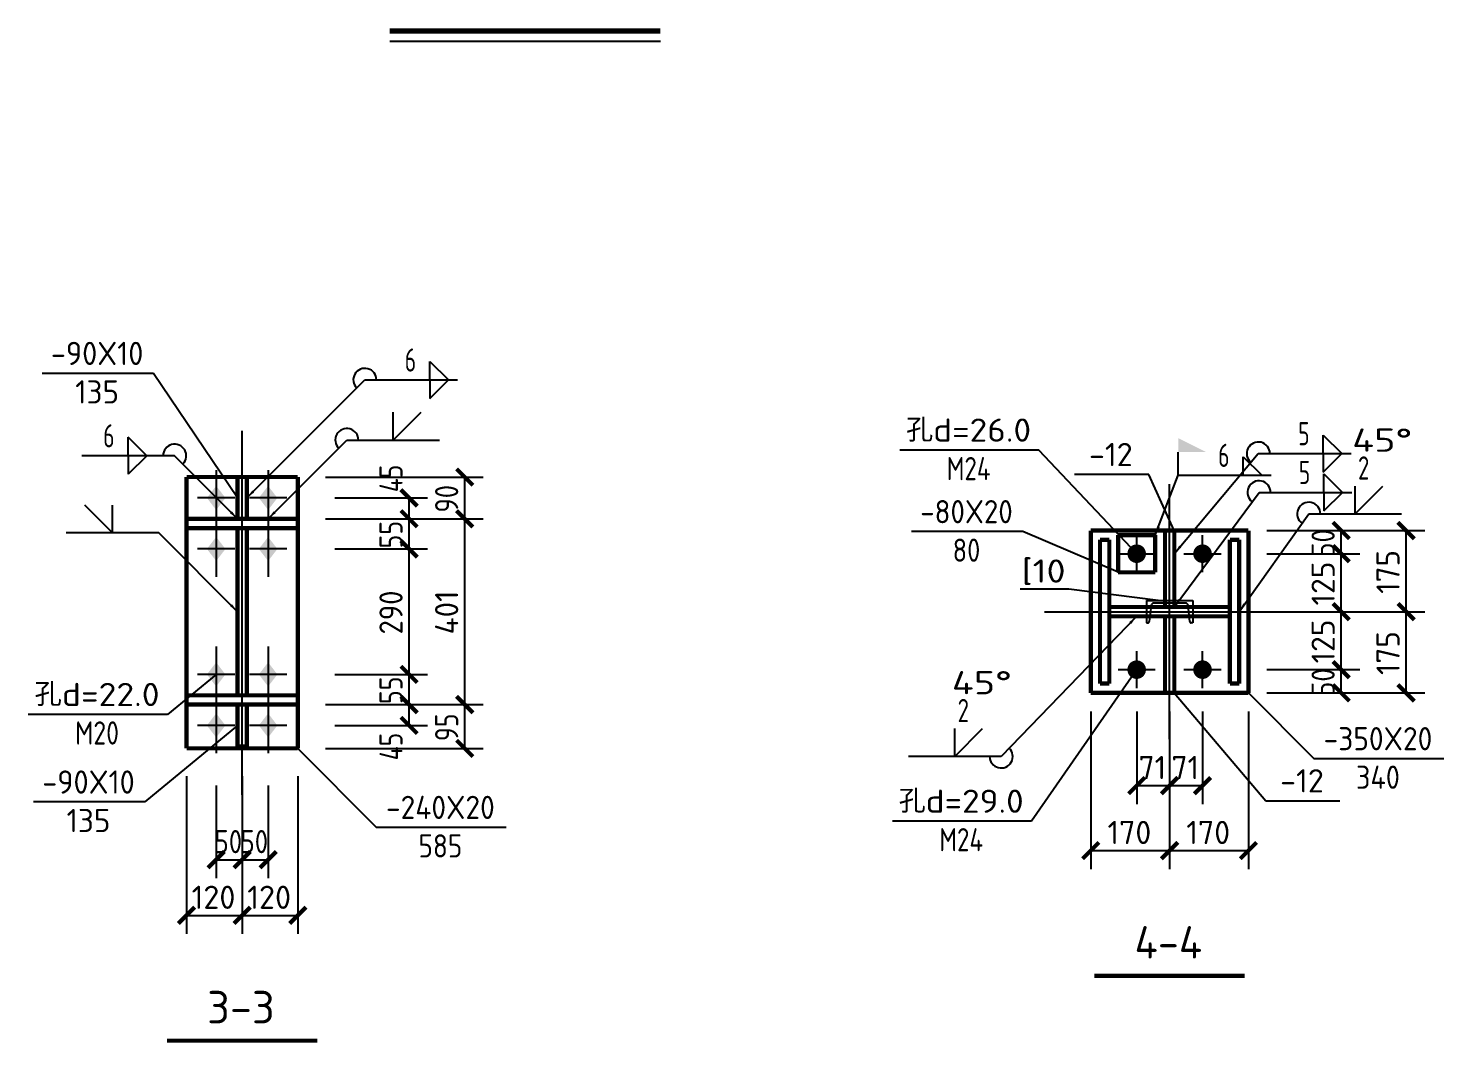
# Model space of a CAD drawing. Extents: x -17471 to 313636, y -71590 to 757901.
# Drawn here: x 219930 to 239006, y 642214 to 655883 of the extents above; entities that cross this region are included whole.
import ezdxf
from ezdxf.enums import TextEntityAlignment as Align

# ---------------------------------------------------------------- set-up
doc = ezdxf.new("R2010")
doc.units = 0
doc.header["$LTSCALE"] = 1000
doc.header["$MEASUREMENT"] = 0
doc.linetypes.add('4', pattern=[5, 1.5, -1, 1.5, -1])
doc.linetypes.add('6', pattern=[8.75, 5, -1.25, 1.25, -1.25])
for name, color, linetype in [('10', 7, 'Continuous'), ('20', 2, 'Continuous'), ('DIM_SYMB', 3, 'Continuous'), ('字符串标注', 253, 'Continuous'), ('尺寸标注', 253, 'Continuous'), ('焊缝标注', 253, 'Continuous'), ('螺栓孔标注', 253, 'Continuous'), ('钢板标注', 253, 'Continuous')]:
    doc.layers.add(name, color=color, linetype=linetype)
doc.styles.add('TSSD_REIN', font='Tssdeng.shx', dxfattribs={"width": 0.7, "bigfont": 'hztxt.shx'})

msp = doc.modelspace()

# ---------------------------------------------------------------- linework, layer by layer
at = {"layer": '10', "color": 7, "linetype": '6'}
msp.add_line((222811.9, 645554.3), (222811.9, 650460.6), dxfattribs=at)
at = {"layer": '10', "color": 253}
for p, q in [((222461.9, 649929.3), (222461.9, 649179.3)), ((223161.9, 649929.3), (223161.9, 649179.3)), ((222711.9, 649554.3), (222211.9, 649554.3)), ((223411.9, 649554.3), (222911.9, 649554.3)), ((222461.9, 649241.8), (222461.9, 648491.8)), ((223161.9, 649241.8), (223161.9, 648491.8)), ((222711.9, 648866.8), (222211.9, 648866.8)), ((223411.9, 648866.8), (222911.9, 648866.8)), ((222461.9, 647551.2), (222461.9, 646801.2)), ((223161.9, 647551.2), (223161.9, 646801.2)), ((222711.9, 647176.2), (222211.9, 647176.2)), ((223411.9, 647176.2), (222911.9, 647176.2)), ((222461.9, 646863.7), (222461.9, 646113.7)), ((223161.9, 646863.7), (223161.9, 646113.7)), ((222711.9, 646488.7), (222211.9, 646488.7)), ((223411.9, 646488.7), (222911.9, 646488.7))]:
    msp.add_line(p, q, dxfattribs=at)
at = {"layer": '10'}
for p, q in [((235311.9, 646302.8), (235311.9, 649740.3)), ((234868.1, 648552.8), (234868.1, 649052.8)), ((235755.6, 648552.8), (235755.6, 649052.8)), ((234618.1, 648802.8), (235118.1, 648802.8)), ((235505.6, 648802.8), (236005.6, 648802.8)), ((233624.4, 648021.5), (236999.4, 648021.5)), ((234868.1, 646990.3), (234868.1, 647490.3)), ((235755.6, 646990.3), (235755.6, 647490.3)), ((234618.1, 647240.3), (235118.1, 647240.3)), ((235505.6, 647240.3), (236005.6, 647240.3))]:
    msp.add_line(p, q, dxfattribs=at)
at = {"layer": '10', "color": 1, "linetype": '4'}
for p, q in [((234999.4, 648171.5), (234999.4, 647871.5)), ((234999.4, 648171.5), (235624.4, 648171.5)), ((235062.6, 648105.4), (235037.5, 647888)), ((235524.8, 648138.4), (235099, 648138.4)), ((235586.3, 647888), (235561.2, 648105.4)), ((235624.4, 648171.5), (235624.4, 647871.5)), ((234999.4, 647871.5), (235022.6, 647871.5)), ((235624.4, 647871.5), (235601.2, 647871.5))]:
    msp.add_line(p, q, dxfattribs=at)
at = {"layer": '10', "color": 3, "const_width": 56.2}
for points in [[(223561.9, 649273.1), (222061.9, 649273.1)], [(222061.9, 649273.1), (222061.9, 649148.1)], [(222061.9, 649148.1), (223561.9, 649148.1)], [(222749.4, 646895), (222749.4, 649148.1)], [(222874.4, 646895), (222874.4, 649148.1)], [(223561.9, 649148.1), (223561.9, 649273.1)], [(234499.4, 648990.3), (234374.4, 648990.3)], [(234374.4, 648990.3), (234374.4, 647052.8)], [(234499.4, 647052.8), (234499.4, 648990.3)], [(236249.4, 648990.3), (236124.4, 648990.3)], [(236124.4, 648990.3), (236124.4, 647052.8)], [(236249.4, 647052.8), (236249.4, 648990.3)], [(234499.4, 648084), (236124.4, 648084)], [(234499.4, 647959), (236124.4, 647959)], [(234374.4, 647052.8), (234499.4, 647052.8)], [(236124.4, 647052.8), (236249.4, 647052.8)], [(223561.9, 646895), (222061.9, 646895)], [(222061.9, 646895), (222061.9, 646770)], [(223561.9, 646770), (223561.9, 646895)], [(222061.9, 646770), (223561.9, 646770)]]:
    msp.add_lwpolyline(points, dxfattribs=at)
at = {"layer": '10', "const_width": 125}
for points in [[(234930.6, 648802.8, 1), (234805.6, 648802.8, 1), (234930.6, 648802.8, 1)], [(235818.1, 648802.8, 1), (235693.1, 648802.8, 1), (235818.1, 648802.8, 1)], [(234930.6, 647240.3, 1), (234805.6, 647240.3, 1), (234930.6, 647240.3, 1)], [(235818.1, 647240.3, 1), (235693.1, 647240.3, 1), (235818.1, 647240.3, 1)]]:
    msp.add_lwpolyline(points, format="xyb", dxfattribs=at)
at = {"layer": '10', "const_width": 56.2}
for points in [[(234299.4, 643115.3), (236324.4, 643115.3)], [(221799.4, 642241.8), (223824.4, 642241.8)]]:
    msp.add_lwpolyline(points, dxfattribs=at)
at = {"layer": '10'}
for centre, radius, start, end in [((235101.3, 648099.2), 39.3, 93.4084, 170.88102), ((235522.5, 648099.2), 39.3, 9.11901, 86.5916), ((235023.5, 647885.7), 14.2, 266.23474, 9.47566), ((235600.2, 647885.7), 14.2, 170.52434, 273.76527)]:
    msp.add_arc(centre, radius, start, end, dxfattribs=at)
for points in [[(222461.9, 649716.8), (222336.9, 649554.3), (222586.9, 649554.3), (222461.9, 649391.8)], [(223161.9, 649716.8), (223036.9, 649554.3), (223286.9, 649554.3), (223161.9, 649391.8)], [(222461.9, 649029.3), (222336.9, 648866.8), (222586.9, 648866.8), (222461.9, 648704.3)], [(223161.9, 649029.3), (223036.9, 648866.8), (223286.9, 648866.8), (223161.9, 648704.3)], [(222461.9, 647338.7), (222336.9, 647176.2), (222586.9, 647176.2), (222461.9, 647013.7)], [(223161.9, 647338.7), (223036.9, 647176.2), (223286.9, 647176.2), (223161.9, 647013.7)], [(222461.9, 646651.2), (222336.9, 646488.7), (222586.9, 646488.7), (222461.9, 646326.2)], [(223161.9, 646651.2), (223036.9, 646488.7), (223286.9, 646488.7), (223161.9, 646326.2)]]:
    msp.add_solid(points, dxfattribs=at)
at = {"layer": '20', "const_width": 56.2}
for points in [[(223561.9, 649835.6), (222061.9, 649835.6)], [(222061.9, 649835.6), (222061.9, 646179.3)], [(222874.4, 649835.6), (222749.4, 649835.6)], [(222749.4, 649835.6), (222749.4, 649273.1)], [(222874.4, 649273.1), (222874.4, 649835.6)], [(223561.9, 646179.3), (223561.9, 649835.6)], [(222749.4, 649273.1), (222874.4, 649273.1)], [(236374.4, 649115.3), (234249.4, 649115.3)], [(234249.4, 649115.3), (234249.4, 646927.8)], [(235118.1, 649052.8), (234618.1, 649052.8)], [(234618.1, 649052.8), (234618.1, 648552.8)], [(235118.1, 648552.8), (235118.1, 649052.8)], [(235374.4, 649115.3), (235249.4, 649115.3)], [(235249.4, 649115.3), (235249.4, 648084)], [(235374.4, 648084), (235374.4, 649115.3)], [(236374.4, 646927.8), (236374.4, 649115.3)], [(234618.1, 648552.8), (235118.1, 648552.8)], [(235249.4, 648084), (235374.4, 648084)], [(235374.4, 647959), (235249.4, 647959)], [(235249.4, 647959), (235249.4, 646927.8)], [(235374.4, 646927.8), (235374.4, 647959)], [(234249.4, 646927.8), (236374.4, 646927.8)], [(235249.4, 646927.8), (235374.4, 646927.8)], [(222749.4, 646770), (222874.4, 646770)], [(222749.4, 646207.5), (222749.4, 646770)], [(222874.4, 646770), (222874.4, 646207.5)], [(222061.9, 646179.3), (223561.9, 646179.3)], [(222874.4, 646207.5), (222749.4, 646207.5)]]:
    msp.add_lwpolyline(points, dxfattribs=at)
at = {"layer": 'DIM_SYMB', "const_width": 70}
msp.add_lwpolyline([(224800.3, 655847.6), (228448.3, 655847.6)], dxfattribs=at)
at = {"layer": 'DIM_SYMB'}
msp.add_lwpolyline([(224800.3, 655707.6), (228448.3, 655707.6)], dxfattribs=at)
at = {"layer": '字符串标注'}
for p, q in [((233953.5, 648325.4), (233297.2, 648325.4)), ((235155.6, 648171.5), (233953.5, 648325.4))]:
    msp.add_line(p, q, dxfattribs=at)
at = {"layer": '字符串标注', "const_width": 12.5}
msp.add_lwpolyline([(235161.9, 648171.5, 1), (235149.4, 648171.5, 1), (235161.9, 648171.5, 1)], format="xyb", dxfattribs=at)
at = {"layer": '尺寸标注'}
for p, q in [((223936.9, 649835.6), (226061.9, 649835.6)), ((225811.9, 649273.1), (225811.9, 649835.6)), ((224061.9, 649554.3), (225311.9, 649554.3)), ((225061.9, 649273.1), (225061.9, 649554.3)), ((223936.9, 649273.1), (226061.9, 649273.1)), ((223936.9, 649273.1), (226061.9, 649273.1)), ((224061.9, 649273.1), (225311.9, 649273.1)), ((224061.9, 649273.1), (225311.9, 649273.1)), ((225061.9, 648866.8), (225061.9, 649273.1)), ((225811.9, 646770), (225811.9, 649273.1)), ((236624.4, 649115.3), (237874.4, 649115.3)), ((236624.4, 649115.3), (238749.4, 649115.3)), ((237624.4, 648802.8), (237624.4, 649115.3)), ((238499.4, 648021.5), (238499.4, 649115.3)), ((224061.9, 648866.8), (225311.9, 648866.8)), ((224061.9, 648866.8), (225311.9, 648866.8)), ((225061.9, 647176.2), (225061.9, 648866.8)), ((236624.4, 648802.8), (237874.4, 648802.8)), ((236624.4, 648802.8), (237874.4, 648802.8)), ((237624.4, 648021.5), (237624.4, 648802.8)), ((236624.4, 648021.5), (237874.4, 648021.5)), ((236624.4, 648021.5), (237874.4, 648021.5)), ((236624.4, 648021.5), (238749.4, 648021.5)), ((236624.4, 648021.5), (238749.4, 648021.5)), ((237624.4, 647240.3), (237624.4, 648021.5)), ((238499.4, 646927.8), (238499.4, 648021.5)), ((224061.9, 647176.2), (225311.9, 647176.2)), ((224061.9, 647176.2), (225311.9, 647176.2)), ((225061.9, 646770), (225061.9, 647176.2)), ((236624.4, 647240.3), (237874.4, 647240.3)), ((236624.4, 647240.3), (237874.4, 647240.3)), ((237624.4, 646927.8), (237624.4, 647240.3)), ((236624.4, 646927.8), (237874.4, 646927.8)), ((236624.4, 646927.8), (238749.4, 646927.8)), ((223936.9, 646770), (226061.9, 646770)), ((223936.9, 646770), (226061.9, 646770)), ((224061.9, 646770), (225311.9, 646770)), ((224061.9, 646770), (225311.9, 646770)), ((225061.9, 646488.7), (225061.9, 646770)), ((225811.9, 646179.3), (225811.9, 646770)), ((234249.4, 646677.8), (234249.4, 644552.8)), ((234868.1, 646677.8), (234868.1, 645427.8)), ((235311.9, 646677.8), (235311.9, 645427.8)), ((235311.9, 646677.8), (235311.9, 645427.8)), ((235311.9, 646677.8), (235311.9, 644552.8)), ((235311.9, 646677.8), (235311.9, 644552.8)), ((235755.6, 646677.8), (235755.6, 645427.8)), ((236374.4, 646677.8), (236374.4, 644552.8)), ((224061.9, 646488.7), (225311.9, 646488.7)), ((223936.9, 646179.3), (226061.9, 646179.3)), ((222061.9, 645804.3), (222061.9, 643679.3)), ((222811.9, 645804.3), (222811.9, 643679.3)), ((222811.9, 645804.3), (222811.9, 643679.3)), ((223561.9, 645804.3), (223561.9, 643679.3)), ((222461.9, 645679.3), (222461.9, 644429.3)), ((222811.9, 645679.3), (222811.9, 644429.3)), ((222811.9, 645679.3), (222811.9, 644429.3)), ((223161.9, 645679.3), (223161.9, 644429.3)), ((234868.1, 645677.8), (235311.9, 645677.8)), ((235311.9, 645677.8), (235755.6, 645677.8)), ((234249.4, 644802.8), (235311.9, 644802.8)), ((235311.9, 644802.8), (236374.4, 644802.8)), ((222461.9, 644679.3), (222811.9, 644679.3)), ((222811.9, 644679.3), (223161.9, 644679.3)), ((222061.9, 643929.3), (222811.9, 643929.3)), ((222811.9, 643929.3), (223561.9, 643929.3))]:
    msp.add_line(p, q, dxfattribs=at)
at = {"layer": '尺寸标注', "const_width": 56.2}
for points in [[(225701.4, 649946.1), (225922.4, 649725.1)], [(224951.4, 649664.8), (225172.4, 649443.9)], [(224951.4, 649383.6), (225172.4, 649162.6)], [(224951.4, 649383.6), (225172.4, 649162.6)], [(225701.4, 649383.6), (225922.4, 649162.6)], [(225701.4, 649383.6), (225922.4, 649162.6)], [(237513.9, 649225.8), (237734.9, 649004.8)], [(238388.9, 649225.8), (238609.9, 649004.8)], [(224951.4, 648977.3), (225172.4, 648756.4)], [(224951.4, 648977.3), (225172.4, 648756.4)], [(237513.9, 648913.3), (237734.9, 648692.3)], [(237513.9, 648913.3), (237734.9, 648692.3)], [(237513.9, 648132), (237734.9, 647911.1)], [(237513.9, 648132), (237734.9, 647911.1)], [(238388.9, 648132), (238609.9, 647911.1)], [(238388.9, 648132), (238609.9, 647911.1)], [(224951.4, 647286.7), (225172.4, 647065.7)], [(224951.4, 647286.7), (225172.4, 647065.7)], [(237513.9, 647350.8), (237734.9, 647129.8)], [(237513.9, 647350.8), (237734.9, 647129.8)], [(237513.9, 647038.3), (237734.9, 646817.3)], [(238388.9, 647038.3), (238609.9, 646817.3)], [(224951.4, 646880.5), (225172.4, 646659.5)], [(224951.4, 646880.5), (225172.4, 646659.5)], [(225701.4, 646880.5), (225922.4, 646659.5)], [(225701.4, 646880.5), (225922.4, 646659.5)], [(224951.4, 646599.2), (225172.4, 646378.2)], [(225701.4, 646289.8), (225922.4, 646068.9)], [(234757.7, 645567.3), (234978.6, 645788.3)], [(235201.4, 645567.3), (235422.4, 645788.3)], [(235201.4, 645567.3), (235422.4, 645788.3)], [(235645.2, 645567.3), (235866.1, 645788.3)], [(222351.4, 644568.9), (222572.4, 644789.8)], [(222701.4, 644568.9), (222922.4, 644789.8)], [(222701.4, 644568.9), (222922.4, 644789.8)], [(223051.4, 644568.9), (223272.4, 644789.8)], [(234138.9, 644692.3), (234359.9, 644913.3)], [(235201.4, 644692.3), (235422.4, 644913.3)], [(235201.4, 644692.3), (235422.4, 644913.3)], [(236263.9, 644692.3), (236484.9, 644913.3)], [(221951.4, 643818.9), (222172.4, 644039.8)], [(222701.4, 643818.9), (222922.4, 644039.8)], [(222701.4, 643818.9), (222922.4, 644039.8)], [(223451.4, 643818.9), (223672.4, 644039.8)]]:
    msp.add_lwpolyline(points, dxfattribs=at)
at = {"layer": '焊缝标注'}
for p, q in [((225341, 651394.7), (225591, 651144.7)), ((225341, 651144.7), (225341, 651394.7)), ((222874.4, 649554.3), (224466, 651144.7)), ((224466, 651144.7), (225716, 651144.7)), ((225341, 650894.7), (225591, 651144.7)), ((225341, 651144.7), (225341, 650894.7)), ((224848, 650333.3), (224848, 650708.3)), ((224848, 650333.3), (225223, 650708.3)), ((221526.9, 650122.6), (221276.9, 650372.6)), ((221276.9, 650122.6), (221276.9, 650372.6)), ((223161.9, 649273.1), (224223, 650333.3)), ((224223, 650333.3), (225473, 650333.3)), ((237382.5, 650401.7), (237632.5, 650151.7)), ((237382.5, 650151.7), (237382.5, 650401.7)), ((221901.9, 650122.6), (220651.9, 650122.6)), ((221526.9, 650122.6), (221276.9, 649872.6)), ((221276.9, 650122.6), (221276.9, 649872.6)), ((222749.4, 649273.1), (221901.9, 650122.6)), ((235374.4, 648802.8), (236507.5, 650151.7)), ((235428.6, 649859.7), (235428.6, 650172.2)), ((236507.5, 650151.7), (237757.5, 650151.7)), ((237382.5, 649901.7), (237632.5, 650151.7)), ((237382.5, 650151.7), (237382.5, 649901.7)), ((236303.6, 650109.7), (236553.6, 649859.7)), ((236303.6, 649859.7), (236303.6, 650109.7)), ((235118.1, 649052.8), (235428.6, 649859.7)), ((235428.6, 649859.7), (236678.6, 649859.7)), ((237391.7, 649879.1), (237641.7, 649629.1)), ((237391.7, 649629.1), (237391.7, 649879.1)), ((235374.4, 648084), (236516.7, 649629.1)), ((236516.7, 649629.1), (237766.7, 649629.1)), ((237391.7, 649379.1), (237641.7, 649629.1)), ((237391.7, 649629.1), (237391.7, 649379.1)), ((237812.8, 649340), (237812.8, 649715)), ((237812.8, 649340), (238187.8, 649715)), ((221065, 649083.5), (220690, 649458.5)), ((221065, 649083.5), (221065, 649458.5)), ((236249.4, 648021.5), (237187.8, 649340)), ((237187.8, 649340), (238437.8, 649340)), ((221690, 649083.5), (220440, 649083.5)), ((222749.4, 648021.5), (221690, 649083.5)), ((234868.1, 647959), (233042, 646071.1)), ((232417, 646071.1), (232417, 646446.1)), ((232417, 646071.1), (232792, 646446.1)), ((233042, 646071.1), (231792, 646071.1))]:
    msp.add_line(p, q, dxfattribs=at)
for centre, start, end in [((224466, 651144.7), 0, 224.97719), ((224223, 650333.3), 0, 224.97719), ((236507.5, 650151.7), 0, 229.9683), ((221901.9, 650122.6), 314.93158, 180.00001), ((236516.7, 649629.1), 0, 233.52325), ((237187.8, 649340), 0, 234.55765), ((233042, 646071.1), 179.99999, 45.95382)]:
    msp.add_arc(centre, 156.2, start, end, dxfattribs=at)
for points in [[(235428.6, 650172.2), (235803.6, 650172.2), (235428.6, 650359.7)], [(222874.4, 649554.3), (222976.1, 649629.4), (222949.6, 649656)], [(222749.4, 649273.1), (222674.4, 649374.8), (222647.8, 649348.3)], [(223161.9, 649273.1), (223263.6, 649348.2), (223237.1, 649374.7)], [(235118.1, 649052.8), (235180.5, 649162.7), (235145.5, 649176.2)], [(235374.4, 648802.8), (235469.1, 648886.4), (235440.4, 648910.6)], [(222749.4, 648021.5), (222674.4, 648123.3), (222647.8, 648096.8)], [(235374.4, 648084), (235463.8, 648173.4), (235433.6, 648195.7)], [(236249.4, 648021.5), (236337.1, 648112.5), (236306.6, 648134.2)], [(234868.1, 647959), (234767.8, 647882.2), (234794.7, 647856.2)]]:
    msp.add_solid(points, dxfattribs=at)
at = {"layer": '螺栓孔标注'}
for p, q in [((233551.2, 650199.8), (231676.2, 650199.8)), ((234868.1, 648802.8), (233551.2, 650199.8)), ((222461.9, 647176.2), (221804.8, 646637.2)), ((234868.1, 647240.3), (233451.5, 645199.1)), ((221804.8, 646637.2), (219929.8, 646637.2)), ((233451.5, 645199.1), (231576.5, 645199.1))]:
    msp.add_line(p, q, dxfattribs=at)
at = {"layer": '螺栓孔标注', "const_width": 12.5}
for points in [[(234874.4, 648802.8, 1), (234861.9, 648802.8, 1), (234874.4, 648802.8, 1)], [(234874.4, 647240.3, 1), (234861.9, 647240.3, 1), (234874.4, 647240.3, 1)], [(222468.1, 647176.2, 1), (222455.6, 647176.2, 1), (222468.1, 647176.2, 1)]]:
    msp.add_lwpolyline(points, format="xyb", dxfattribs=at)
at = {"layer": '钢板标注'}
for p, q in [((221618.2, 651233.2), (220118.2, 651233.2)), ((222749.4, 649554.3), (221618.2, 651233.2)), ((235030.6, 649870.9), (234030.6, 649870.9)), ((235374.4, 649115.3), (235030.6, 649870.9)), ((233334.9, 649100.4), (231834.9, 649100.4)), ((234618.1, 648552.8), (233334.9, 649100.4)), ((235374.4, 646927.8), (236606.7, 645474.2)), ((236374.4, 646927.8), (237255.8, 646041.4)), ((222749.4, 646488.7), (221502, 645457.4)), ((223561.9, 646179.3), (224619.6, 645115.7)), ((237255.8, 646041.4), (239005.8, 646041.4)), ((221502, 645457.4), (220002, 645457.4)), ((236606.7, 645474.2), (237606.7, 645474.2)), ((224619.6, 645115.7), (226369.6, 645115.7))]:
    msp.add_line(p, q, dxfattribs=at)
at = {"layer": '钢板标注', "const_width": 12.5}
for points in [[(222755.6, 649554.3, 1), (222743.1, 649554.3, 1), (222755.6, 649554.3, 1)], [(235380.6, 649115.3, 1), (235368.1, 649115.3, 1), (235380.6, 649115.3, 1)], [(234624.4, 648552.8, 1), (234611.9, 648552.8, 1), (234624.4, 648552.8, 1)], [(235380.6, 646927.8, 1), (235368.1, 646927.8, 1), (235380.6, 646927.8, 1)], [(236380.6, 646927.8, 1), (236368.1, 646927.8, 1), (236380.6, 646927.8, 1)], [(222755.6, 646488.7, 1), (222743.1, 646488.7, 1), (222755.6, 646488.7, 1)], [(223568.1, 646179.3, 1), (223555.6, 646179.3, 1), (223568.1, 646179.3, 1)]]:
    msp.add_lwpolyline(points, format="xyb", dxfattribs=at)

# ---------------------------------------------------------------- texts
at = {"layer": '10', "style": 'TSSD_REIN'}
for s, width, p, p2 in [('4-4', 0.887776, (234839.4, 643347.2), (235750.6, 643347.2)), ('3-3', 0.902572, (222339.4, 642473.7), (223250.6, 642473.7))]:
    msp.add_text(s, height=437.5, dxfattribs=dict(at, width=width)).set_placement(p, p2, align=Align.FIT)
at = {"layer": '字符串标注', "style": 'TSSD_REIN', "width": 0.910001}
msp.add_text('[10', height=312.5, dxfattribs=at).set_placement((233319.1, 648412.9), (233909.7, 648412.9), align=Align.FIT)
at = {"layer": '尺寸标注', "style": 'TSSD_REIN'}
for s, width, p, p2 in [('45', 0.91, (224974.4, 649630.9), (224974.4, 650002.8)), ('90', 0.91, (225724.4, 649357.5), (225724.4, 649729.3)), ('55', 0.91, (224974.4, 648873.1), (224974.4, 649245)), ('50', 0.91, (237536.9, 648762.2), (237536.9, 649134)), ('175', 0.91, (238411.9, 648262.2), (238411.9, 648852.8)), ('125', 0.91, (237536.9, 648105.9), (237536.9, 648696.5)), ('290', 0.91, (224974.4, 647715.3), (224974.4, 648305.9)), ('401', 1.002857, (225724.4, 647715.3), (225724.4, 648305.9)), ('125', 0.91, (237536.9, 647324.7), (237536.9, 647915.3)), ('175', 0.91, (238411.9, 647168.4), (238411.9, 647759)), ('55', 0.91, (224974.4, 646776.2), (224974.4, 647148.1)), ('50', 0.91, (237536.9, 646887.2), (237536.9, 647259)), ('95', 0.91, (225724.4, 646277.8), (225724.4, 646649.7)), ('45', 0.91, (224974.4, 646018.4), (224974.4, 646390.3))]:
    msp.add_text(s, height=312.5, rotation=90, dxfattribs=dict(at, width=width)).set_placement(p, p2, align=Align.FIT)
for s, width, p, p2 in [('71', 1.066899, (234893.1, 645765.3), (235265, 645765.3)), ('71', 1.066888, (235336.9, 645765.3), (235708.8, 645765.3)), ('170', 0.910001, (234474.4, 644890.3), (235065, 644890.3)), ('170', 0.910001, (235536.9, 644890.3), (236127.5, 644890.3)), ('50', 0.910002, (222440, 644766.8), (222811.9, 644766.8)), ('50', 0.909993, (222790, 644766.8), (223161.9, 644766.8)), ('120', 0.909998, (222130.6, 644016.8), (222721.3, 644016.8)), ('120', 0.910001, (222880.6, 644016.8), (223471.3, 644016.8))]:
    msp.add_text(s, height=312.5, dxfattribs=dict(at, width=width)).set_placement(p, p2, align=Align.FIT)
at = {"layer": '焊缝标注', "style": 'TSSD_REIN'}
for s, width, p, p2 in [('6', 0.980005, (225003.5, 651257.2), (225156.6, 651257.2)), ('6', 0.980005, (220939.4, 650235.1), (221092.5, 650235.1)), ('5', 0.909982, (237045, 650264.2), (237198.1, 650264.2)), ('45°', 1.530456, (237772.2, 650177.5), (238581.6, 650177.5)), ('6', 0.980005, (235966.1, 649972.2), (236119.2, 649972.2)), ('2', 0.910005, (237850.3, 649802.5), (238003.5, 649802.5)), ('5', 0.910005, (237054.2, 649741.6), (237207.3, 649741.6)), ('45°', 1.530449, (232376.4, 646908.6), (233185.8, 646908.6)), ('2', 0.909982, (232454.5, 646533.6), (232607.6, 646533.6))]:
    msp.add_text(s, height=312.5, dxfattribs=dict(at, width=width)).set_placement(p, p2, align=Align.FIT)
at = {"layer": '螺栓孔标注', "style": 'TSSD_REIN'}
for s, width, p, p2 in [('孔d=26.0', 1.038075, (231760.6, 650312.3), (233444.9, 650312.3)), ('M24', 0.832882, (232307.4, 649793.5), (232898.1, 649793.5)), ('孔d=22.0', 1.038073, (220014.2, 646749.7), (221698.6, 646749.7)), ('M20', 0.84724, (220561.1, 646231), (221151.7, 646231)), ('孔d=29.0', 1.038075, (231660.8, 645311.6), (233345.2, 645311.6)), ('M24', 0.832882, (232207.7, 644792.8), (232798.3, 644792.8))]:
    msp.add_text(s, height=312.5, dxfattribs=dict(at, width=width)).set_placement(p, p2, align=Align.FIT)
at = {"layer": '钢板标注', "style": 'TSSD_REIN'}
for s, width, p, p2 in [('-90X10', 0.864499, (220233.8, 651345.7), (221480.7, 651345.7)), ('135', 0.909998, (220561.9, 650826.9), (221152.6, 650826.9)), ('-12', 0.818996, (234224.3, 649983.4), (234814.9, 649983.4)), ('-80X20', 0.864501, (231950.6, 649212.9), (233197.4, 649212.9)), ('80', 0.910002, (232388.1, 648694.2), (232759.9, 648694.2)), ('-350X20', 0.871, (237387.1, 646153.9), (238852.7, 646153.9)), ('340', 0.910001, (237824.6, 645635.2), (238415.2, 645635.2)), ('-90X10', 0.864501, (220117.6, 645569.9), (221364.5, 645569.9)), ('-12', 0.819001, (236800.4, 645586.7), (237391, 645586.7)), ('-240X20', 0.871, (224750.8, 645228.2), (226216.5, 645228.2)), ('135', 0.910001, (220445.7, 645051.1), (221036.4, 645051.1)), ('585', 0.910001, (225188.3, 644709.5), (225779, 644709.5))]:
    msp.add_text(s, height=312.5, dxfattribs=dict(at, width=width)).set_placement(p, p2, align=Align.FIT)

doc.saveas('drawing.dxf')
